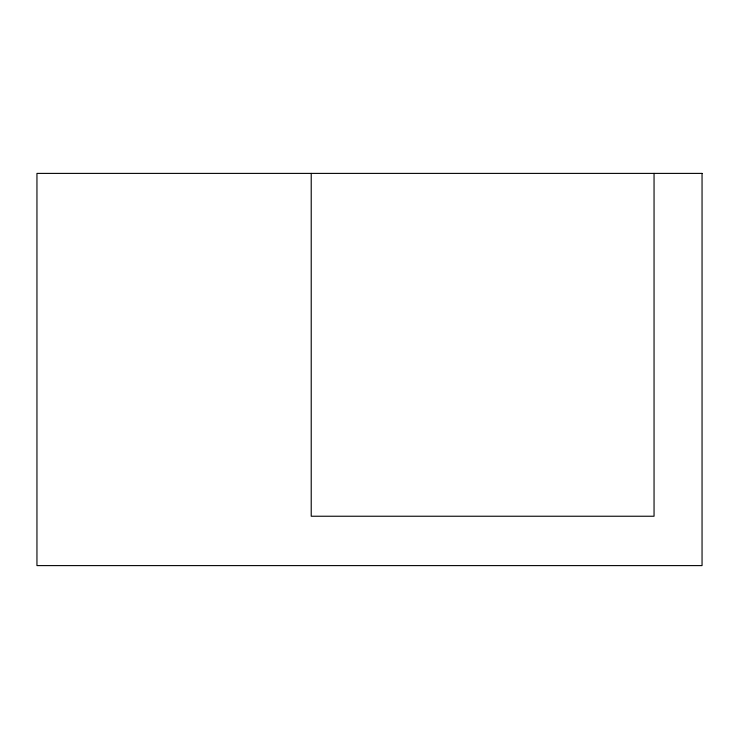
<?xml version="1.0" encoding="UTF-8"?>
<svg xmlns="http://www.w3.org/2000/svg" width="739" height="739" viewBox="0 0 739 739"><rect width="100%" height="100%" fill="white"/><g stroke="black" fill="none" stroke-linecap="round" stroke-linejoin="round"><path stroke-width="1.11" d="M654.052 173.397L654.052 516.238L311.221 516.238L311.221 173.397M702.05 173.397L36.95 173.397L36.95 565.603L702.05 565.603L702.05 173.397"/></g></svg>
